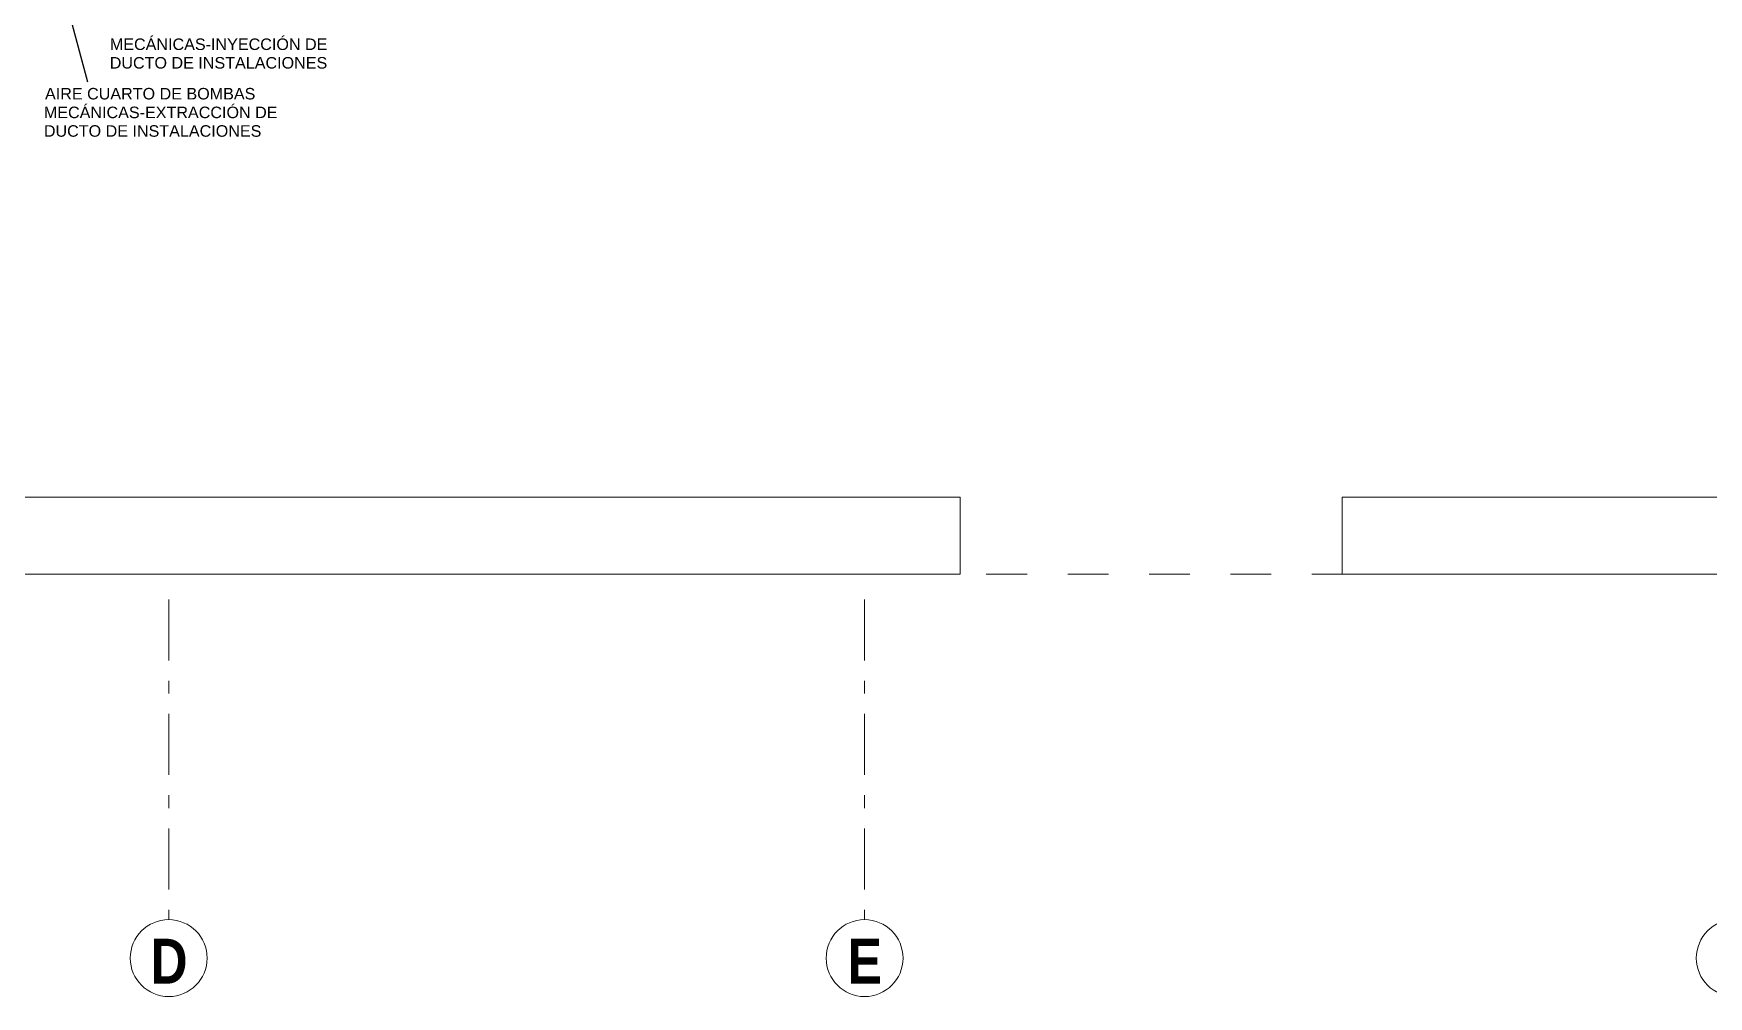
# Model space of a CAD drawing. Header units: metres. Extents: x -4 to 54.5, y -3.3 to 43.7.
# Drawn here: x 19.24 to 32.3, y -3.3 to 4.22 of the extents above; entities that cross this region are included whole.
import ezdxf

# ---------------------------------------------------------------- set-up
doc = ezdxf.new("R2010")
doc.units = ezdxf.units.M
for name, pattern in [('Dash', [0.635, 0.3175, -0.3175]), ('Dash Dot 3_16_', [0.79375, 0.47625, -0.15875, 0, -0.15875]), ('Dash_2_', [0.635, 0.3175, -0.3175])]:
    doc.linetypes.add(name, pattern=pattern)
doc.layers.get('0').update_dxf_attribs({"color": 8})
for name, color, linetype, lineweight in [('C-PROP-LINE', 8, 'Continuous', 9), ('S-FNDN', 8, 'Continuous', 9), ('S-GRID', 8, 'Continuous', 9), ('S-GRID-IDEN', 8, 'Continuous', 9)]:
    doc.layers.add(name, color=color, linetype=linetype, lineweight=lineweight)
doc.layers.add('REF-ACI-BOMBAS', color=9, linetype='Continuous')
doc.styles.add('Arial Narrow_B_1', font='ARIALNB.TTF', dxfattribs={"height": 0.35})
doc.styles.add('Arial_2', font='arial.ttf', dxfattribs={"height": 0.09})

# ---------------------------------------------------------------- blocks, each defined once
blk = doc.blocks.new('Family - ___-3742183-NIV_A_S01_SÓTANO 1')
at = {"layer": 'C-PROP-LINE', "linetype": 'Dash_2_', "lineweight": 18}
blk.add_line((0, 0), (50, 0), dxfattribs=at)
blk = doc.blocks.new('P3-P3_dwg-6083442-NIV_A_S01_SÓTANO 1')
at = {"color": 0}
blk.add_line((19.305, 5.149), (19.656, 3.843), dxfattribs=at)
at = {"color": 0, "char_height": 0.09, "attachment_point": 1, "line_spacing_factor": 0.941778, "style": 'Arial_2'}
for s, insert, width in [('MECÁNICAS-INYECCIÓN DE', (19.831, 4.181), 2.0219), ('DUCTO DE INSTALACIONES', (19.83, 4.036), 2.02521), ('AIRE CUARTO DE BOMBAS', (19.325, 3.795), 1.95909), ('MECÁNICAS-EXTRACCIÓN DE', (19.316, 3.649), 2.17396), ('DUCTO DE INSTALACIONES', (19.316, 3.504), 2.02521)]:
    blk.add_mtext(s, dxfattribs=dict(at, insert=insert, width=width))
blk = doc.blocks.new('Rejilla - F_gn02SimboloDeRejillaA-4957175-NIV_A_S01_SÓTANO 1')
at = {"layer": 'S-GRID-IDEN'}
blk.add_circle((0, 0), 0.003, dxfattribs=at)
blk = doc.blocks.new('Family - ___-5400166-NIV_A_S01_SÓTANO 1')
at = {"layer": 'C-PROP-LINE', "linetype": 'Dash', "lineweight": 13}
blk.add_line((0, 0), (50, 0), dxfattribs=at)

msp = doc.modelspace()

# ---------------------------------------------------------------- linework, layer by layer
at = {"layer": 'S-FNDN'}
for p, q in [((22.514, 0.6), (18.319, 0.6)), ((26.467, 0.6), (22.514, 0.6)), ((26.467, 0), (26.467, 0.6)), ((34.127, 0.6), (29.447, 0.6)), ((29.447, 0.6), (29.447, 0)), ((18.319, 0), (22.514, 0)), ((22.514, 0), (26.467, 0)), ((29.447, 0), (34.127, 0))]:
    msp.add_line(p, q, dxfattribs=at)
at = {"layer": 'S-GRID', "linetype": 'Dash Dot 3_16_'}
for p, q in [((20.29, -0.197), (20.29, -2.697)), ((25.72, -0.197), (25.72, -2.697))]:
    msp.add_line(p, q, dxfattribs=at)

# ---------------------------------------------------------------- block references
at = {"layer": 'C-PROP-LINE', "linetype": 'Dash_2_', "lineweight": 18}
msp.add_blockref('Family - ___-3742183-NIV_A_S01_SÓTANO 1', (0, 0), dxfattribs=at)
at = {"layer": 'C-PROP-LINE', "linetype": 'Dash', "lineweight": 13}
msp.add_blockref('Family - ___-5400166-NIV_A_S01_SÓTANO 1', (0, 0), dxfattribs=at)
at = {"layer": 'REF-ACI-BOMBAS'}
msp.add_blockref('P3-P3_dwg-6083442-NIV_A_S01_SÓTANO 1', (0, 0), dxfattribs=at)
at = {"layer": 'S-GRID-IDEN'}
for p, xscale, yscale, zscale, rotation in [((20.29, -2.997), 99.99999999999991, 99.99999999999991, 99.99999999999991, 180), ((25.72, -2.997), 99.99999999999994, 99.99999999999994, 99.99999999999994, 180.0000053997386), ((32.51, -2.997), 99.99999999999991, 99.99999999999991, 99.99999999999991, 180)]:
    msp.add_blockref('Rejilla - F_gn02SimboloDeRejillaA-4957175-NIV_A_S01_SÓTANO 1', p, dxfattribs=dict(at, xscale=xscale, yscale=yscale, zscale=zscale, rotation=rotation))

# ---------------------------------------------------------------- texts
at = {"layer": 'S-GRID-IDEN', "char_height": 0.35, "attachment_point": 1, "style": 'Arial Narrow_B_1'}
for s, insert, width in [('\\fArial Narrow|b1|i0|c0|p34|;D', (20.148, -2.846), 0.35274), ('\\fArial Narrow|b1|i0|c0|p34|;E', (25.588, -2.846), 0.32869)]:
    msp.add_mtext(s, dxfattribs=dict(at, insert=insert, width=width))

doc.saveas('drawing.dxf')
